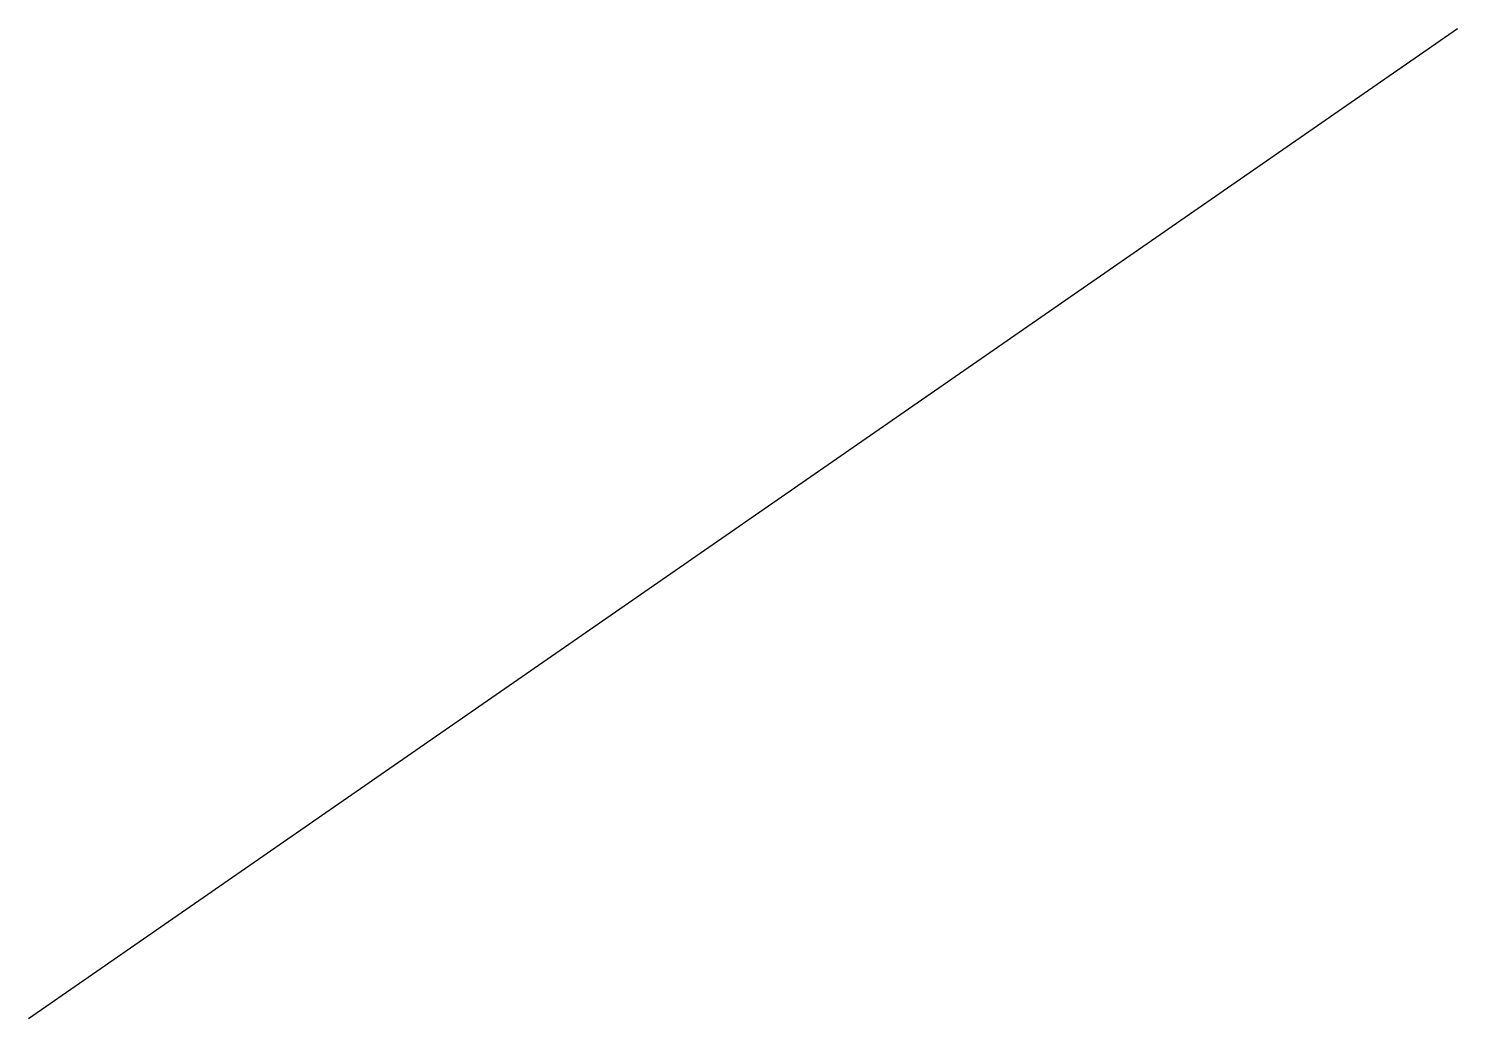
# Model space of a CAD drawing. Extents: x 4 to 7.25, y -1 to 1.25.
import ezdxf

# ---------------------------------------------------------------- set-up
doc = ezdxf.new("R2010")
doc.units = 0
doc.header["$MEASUREMENT"] = 0

# ---------------------------------------------------------------- blocks, each defined once
blk = doc.blocks.new('PROBE_TRANSLATION_001_L1')
blk.add_line((0.5, 0.25), (3.75, 2.5))

msp = doc.modelspace()

# ---------------------------------------------------------------- block references
msp.add_blockref('PROBE_TRANSLATION_001_L1', (3.5, -1.25, 2))

doc.saveas('drawing.dxf')
